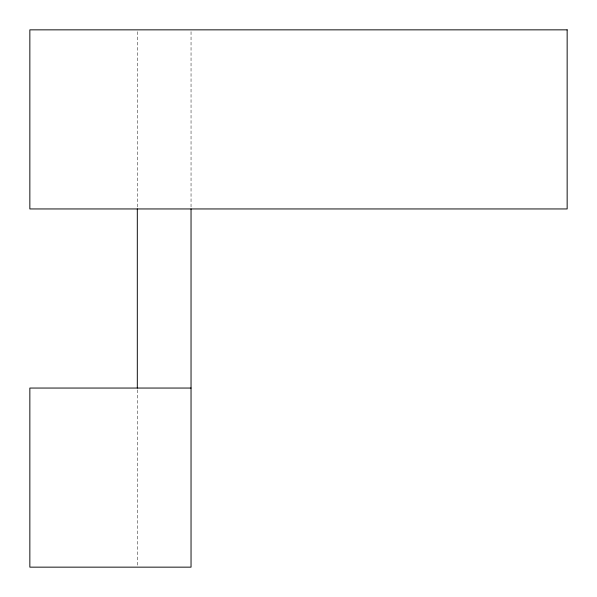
<?xml version="1.0" encoding="UTF-8"?>
<svg xmlns="http://www.w3.org/2000/svg" width="597" height="597" viewBox="0 0 597 597"><rect width="100%" height="100%" fill="white"/><g stroke="black" fill="none" stroke-linecap="round" stroke-linejoin="round"><path stroke-width="0.45" stroke-dasharray="2.98 2.24" d="M191.04 31.716L191.04 208.017M137.31 31.716L137.31 208.95M137.31 389.916L137.31 566.217"/><path stroke-width="0.9" d="M191.04 388.05L29.85 388.05L29.85 567.15L191.04 567.15L191.04 208.95M137.31 208.95L137.31 388.05M567.15 29.85L29.85 29.85L29.85 208.95L567.15 208.95L567.15 29.85"/></g></svg>
